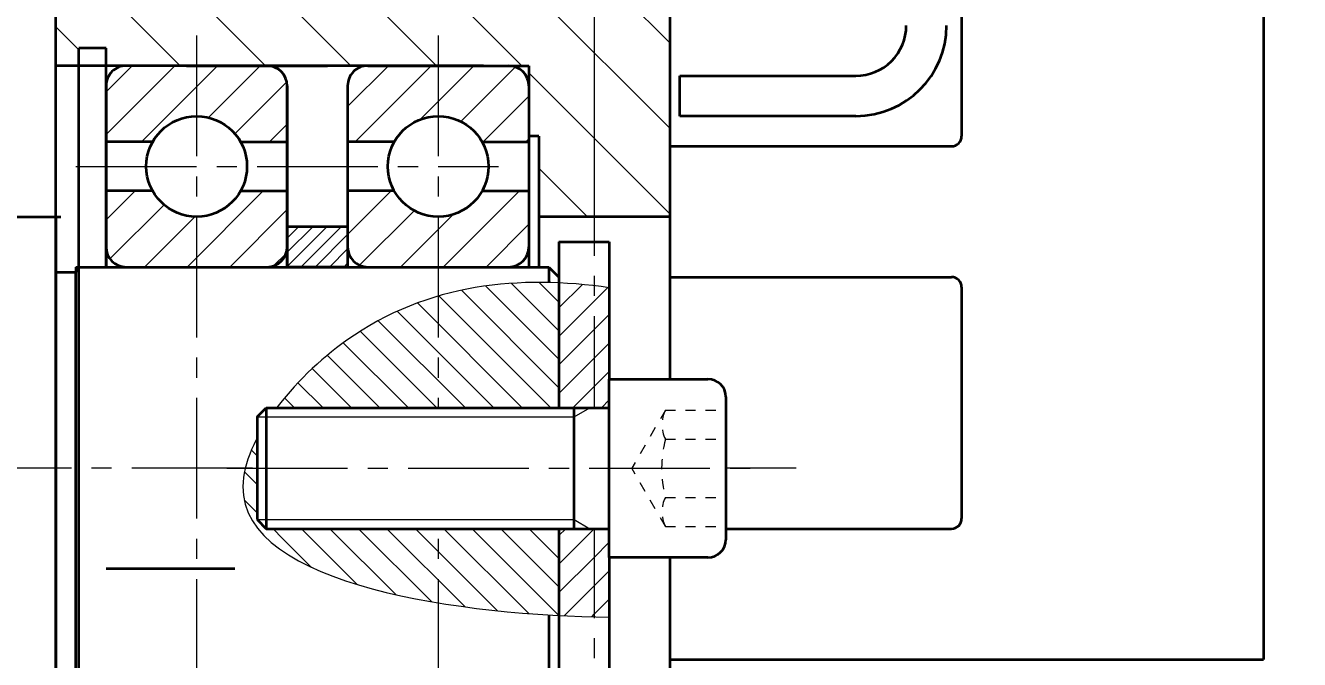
# Model space of a CAD drawing. Header units: millimetres. Extents: x -17820 to 17820, y -12600 to 12600.
# Drawn here: x 8695 to 8821.6, y 5748.9 to 5811.9 of the extents above; entities that cross this region are included whole.
import ezdxf

# ---------------------------------------------------------------- set-up
doc = ezdxf.new("R2010")
doc.units = ezdxf.units.MM
doc.linetypes.add('点画线', pattern=[18, 12, -2, 2, -2])
doc.linetypes.add('虚线', pattern=[2, 1, -1])
doc.layers.get('0').update_dxf_attribs({"lineweight": 35})
for name, color, linetype, lineweight in [('EB0_1_1_1_1_1_1_1_1_1_1_1_1_1_1_1_1_1_1_1_1_1_1_1_1_1_1_1_1_1_1_1_1', 7, 'Continuous', 35), ('中心线层', 1, '点画线', 18), ('剖面线层', 4, 'Continuous', 18), ('尺寸线层', 3, 'Continuous', 18), ('细实线层', 2, 'Continuous', 18), ('虚线层', 6, '虚线', 18)]:
    doc.layers.add(name, color=color, linetype=linetype, lineweight=lineweight)
doc.styles.add('机械', font='isocp', dxfattribs={"width": 0.667, "bigfont": 'gbcbig.shx'})
doc.dimstyles.new('标准', dxfattribs={"dimscale": 60, "dimtxt": 4, "dimasz": 3, "dimexe": 1, "dimexo": 0, "dimgap": 0.76128, "dimtad": 1, "dimdec": 1, "dimdsep": 46, "dimtxsty": '机械', "dimblk": '_CAXARROW', "dimcen": 0, "dimdle": 4, "dimclrt": 2, "dimaunit": 1, "dimazin": 2, "dimtfac": 0.707107, "dimtdec": 3, "dimtmove": 0, "dimatfit": 3, "dimfxl": 0, "dimfrac": 2, "dimtolj": 1, "dimlwd": 18, "dimarcsym": 0})
pattern_1 = [(225, (0, 0), (2.121320343559642, -2.121320343559643), [])]
pattern_2 = [(225, (0, 0), (1.414213562373095, -1.414213562373095), [])]

# ---------------------------------------------------------------- blocks, each defined once
blk = doc.blocks.new('*X80')
at = {"layer": 'EB0_1_1_1_1_1_1_1_1_1_1_1_1_1_1_1_1_1_1_1_1_1_1_1_1_1_1_1_1_1_1_1_1'}
for p, q in [((0, -8.864999999997963), (0, 8.8650000000016)), ((0, 8.8650000000016), (9.796999999998661, 8.8650000000016)), ((11.56999999999971, 7.092000000000553), (11.56999999999971, -7.092000000000553)), ((-35, 5.099999999998545), (-34.09999999999854, 6)), ((-35, 5.099999999998545), (-35, -5.099999999998545)), ((-34.09999999999854, 6), (-34.09999999999854, -6)), ((-34.09999999999854, 6), (0, 6)), ((-3.5, -6), (-3.5, 6)), ((-35, -5.099999999998545), (-34.09999999999854, -6)), ((-34.09999999999854, -6), (0, -6)), ((9.796999999998661, -8.864999999997963), (0, -8.864999999997963))]:
    blk.add_line(p, q, dxfattribs=at)
for centre, start, end in [((9.796999999998661, 7.092000000000553), 2.870212910514172e-14, 90), ((9.796999999998661, -7.092000000000553), 270, 359.9999999999999)]:
    blk.add_arc(centre, 1.773, start, end, dxfattribs=at)
at = {"layer": '中心线层'}
blk.add_line((-38, 0), (14.56999999999971, 0), dxfattribs=at)
at = {"layer": '细实线层'}
for p, q in [((-35, 5.099999999998545), (-3.5, 5.099999999998545)), ((-3.5, 5.099999999998545), (-1.941154273190477, 6)), ((-35, -5.099999999998545), (-3.5, -5.099999999998545)), ((-3.5, -5.099999999998545), (-1.941154273190477, -6))]:
    blk.add_line(p, q, dxfattribs=at)
at = {"layer": '虚线层'}
for p, q in [((5.569999999999709, 5.773502691896283), (2.236666666671226, 0)), ((5.569999999999709, 5.773502691896283), (11.56999999999971, 5.773502691896283)), ((5.569999999999709, 2.886751345948142), (11.56999999999971, 2.886751345948142)), ((5.569999999999709, -5.773502691896283), (2.236666666671226, 0)), ((5.569999999999709, -2.886751345948142), (11.56999999999971, -2.886751345948142)), ((5.569999999999709, -5.773502691896283), (11.56999999999971, -5.773502691896283))]:
    blk.add_line(p, q, dxfattribs=at)
for centre, radius, start, end in [((8.45675134594785, 4.330127018922212), 3.227486121839517, 153.4349488229871, 206.5650511771427), ((16.5368783648737, 0), 11.3404477161704, 165.2528668570115, 194.7471331433173), ((8.45675134594785, -4.330127018922212), 3.227486121839516, 153.4349488229871, 206.565051177143)]:
    blk.add_arc(centre, radius, start, end, dxfattribs=at)
blk = doc.blocks.new('*X186')
at = {"layer": '尺寸线层', "linetype": 'Continuous', "lineweight": 18}
for points in [[(11014.34105479418, 9122.91767302043), (10991.84105479418, 8942.91767302043), (11036.84105479418, 8942.91767302043)], [(11014.34105479418, 4347.917695473267), (10991.84105479418, 4527.917695473267), (11036.84105479418, 4527.917695473267)]]:
    blk.add_hatch(color=0, dxfattribs=at).paths.add_polyline_path(points, flags=0)
at = {"layer": '尺寸线层', "color": 0, "linetype": 'Continuous'}
for p, q in [((6587.044888056611, 9122.91767302043), (11074.34105479418, 9122.91767302043)), ((8682.044793050241, 4347.917695473267), (11074.34105479418, 4347.917695473267))]:
    blk.add_line(p, q, dxfattribs=at)
at = {"layer": '尺寸线层', "color": 0, "linetype": 'Continuous', "lineweight": 18}
blk.add_line((11014.34105479418, 4347.917695473267), (11014.34105479418, 9122.91767302043), dxfattribs=at)
at = {"layer": '尺寸线层', "color": 2, "insert": (10848.66425479418, 6735.417684746849), "char_height": 240, "width": 919.3165714285715, "attachment_point": 5, "rotation": 90, "line_spacing_factor": 0.9398120375924814, "style": '机械'}
blk.add_mtext('\\T1.1;4775', dxfattribs=at)
blk = doc.blocks.new('_CAXARROW')
blk.add_hatch(color=2).paths.add_polyline_path([(0, 0), (-1, 0.125), (-1, -0.125)], flags=0)
blk = doc.blocks.new('*X192')
at = {"layer": '尺寸线层', "linetype": 'Continuous', "lineweight": 18}
for points in [[(9897.943461583862, 6527.917702625432), (9875.443461583862, 6347.917702625432), (9920.443461583862, 6347.917702625432)], [(9897.943461583862, 4347.917695473281), (9875.443461583862, 4527.917695473281), (9920.443461583862, 4527.917695473281)]]:
    blk.add_hatch(color=0, dxfattribs=at).paths.add_polyline_path(points, flags=0)
at = {"layer": '尺寸线层', "color": 0, "linetype": 'Continuous'}
for p, q in [((8256.219129515623, 6527.917702625432), (9957.943461583862, 6527.917702625432)), ((8157.044769208413, 4347.917695473281), (9957.943461583862, 4347.917695473281))]:
    blk.add_line(p, q, dxfattribs=at)
at = {"layer": '尺寸线层', "color": 0, "linetype": 'Continuous', "lineweight": 18}
blk.add_line((9897.943461583862, 4347.917695473281), (9897.943461583862, 6527.917702625432), dxfattribs=at)
at = {"layer": '尺寸线层', "color": 2, "insert": (9732.266661583863, 5437.917699549356), "char_height": 240, "width": 873.5794285714292, "attachment_point": 5, "rotation": 90, "line_spacing_factor": 0.9398120375924814, "style": '机械'}
blk.add_mtext('\\T1.1;2180', dxfattribs=at)
blk = doc.blocks.new('*X203')
at = {"layer": '尺寸线层', "linetype": 'Continuous', "lineweight": 18}
for points in [[(6075.544911341531, 9740.274669552007), (6255.544911341531, 9717.774669552007), (6255.544911341531, 9762.774669552007)], [(9180.544878123146, 9740.274669552007), (9000.544878123146, 9717.774669552007), (9000.544878123146, 9762.774669552007)]]:
    blk.add_hatch(color=0, dxfattribs=at).paths.add_polyline_path(points, flags=0)
at = {"layer": '尺寸线层', "color": 0, "linetype": 'Continuous'}
for p, q in [((6075.544911341531, 5567.917650173547), (6075.544911341531, 9800.274669552007)), ((9180.544878123146, 6254.417626093274), (9180.544878123146, 9800.274669552007))]:
    blk.add_line(p, q, dxfattribs=at)
at = {"layer": '尺寸线层', "color": 0, "linetype": 'Continuous', "lineweight": 18}
blk.add_line((9180.544878123146, 9740.274669552007), (6075.544911341531, 9740.274669552007), dxfattribs=at)
at = {"layer": '尺寸线层', "color": 2, "insert": (7628.044894232342, 9905.951469552005), "char_height": 240, "width": 827.842285714285, "attachment_point": 5, "line_spacing_factor": 0.9398120375924814, "style": '机械'}
blk.add_mtext('\\T1.1;3105', dxfattribs=at)

msp = doc.modelspace()

# ---------------------------------------------------------------- hatches: boundary and pattern name
at = {"layer": '剖面线层', "linetype": 'Continuous', "lineweight": 18}
h = msp.add_hatch(dxfattribs=at)
h.set_pattern_fill('无图案', color=256, scale=6, angle=135, style=0, pattern_type=0)
h.set_pattern_definition([(135, (0, 0), (-4.242640687119286, -4.242640687119285), [])])
edge = h.paths.add_edge_path(flags=0)
edge.add_line((8744.044900534485, 5715.917675207499), (8751.544900534485, 5715.917675207499))
edge.add_line((8744.044900534485, 5722.917675207499), (8744.044900534485, 5715.917675207499))
edge.add_line((8698.044900534485, 5722.917675207499), (8744.044900534485, 5722.917675207499))
edge.add_line((8698.044900534485, 5727.917675207499), (8698.044900534485, 5722.917675207499))
edge.add_line((8700.344900534488, 5727.917675207499), (8698.044900534485, 5727.917675207499))
edge.add_line((8700.344900534488, 5726.167675207499), (8700.344900534488, 5727.917675207499))
edge.add_line((8703.044900534485, 5726.167675207499), (8700.344900534488, 5726.167675207499))
edge.add_line((8703.044900534485, 5727.917675207499), (8703.044900534485, 5726.167675207499))
edge.add_line((8705.044900534485, 5727.917675207499), (8703.044900534485, 5727.917675207499))
edge.add_line((8712.044900534485, 5727.917675207499), (8705.044900534485, 5727.917675207499))
edge.add_line((8719.044900534922, 5727.917675207499), (8712.044900534485, 5727.917675207499))
edge.add_line((8729.044900534485, 5727.917675207499), (8719.044900534922, 5727.917675207499))
edge.add_line((8736.044900534485, 5727.917675207499), (8729.044900534485, 5727.917675207499))
edge.add_line((8743.044900534922, 5727.917675207499), (8736.044900534485, 5727.917675207499))
edge.add_line((8745.044900534485, 5727.917675207499), (8743.044900534922, 5727.917675207499))
edge.add_line((8745.044900534485, 5729.917675207052), (8745.044900534485, 5727.917675207499))
edge.add_line((8745.044900534485, 5734.917675207499), (8745.044900534485, 5729.917675207052))
edge.add_line((8746.044900534485, 5734.917675207499), (8745.044900534485, 5734.917675207499))
edge.add_line((8746.044900534485, 5742.917675207499), (8746.044900534485, 5734.917675207499))
edge.add_line((8751.544900534485, 5742.917675207499), (8746.044900534485, 5742.917675207499))
edge.add_line((8751.544900534485, 5715.917675207499), (8751.544900534485, 5742.917675207499))
edge.add_line((8751.544900534485, 5715.917675207499), (8759.044900534485, 5715.917675207499))
edge.add_line((8751.544900534485, 5742.917675207499), (8751.544900534485, 5715.917675207499))
edge.add_line((8759.044900534485, 5742.917675207499), (8751.544900534485, 5742.917675207499))
edge.add_line((8759.044900534485, 5715.917675207499), (8759.044900534485, 5742.917675207499))
edge = h.paths.add_edge_path(flags=0)
edge.add_line((8746.044900534485, 5792.917675207499), (8751.544900534485, 5792.917675207499))
edge.add_line((8746.044900534485, 5800.917675207499), (8746.044900534485, 5792.917675207499))
edge.add_line((8745.044900534485, 5800.917675207499), (8746.044900534485, 5800.917675207499))
edge.add_line((8745.044900534485, 5805.917675207648), (8745.044900534485, 5800.917675207499))
edge.add_line((8745.044900534485, 5807.917675207499), (8745.044900534485, 5805.917675207648))
edge.add_line((8743.04490053463, 5807.917675207499), (8745.044900534485, 5807.917675207499))
edge.add_line((8736.044900534485, 5807.917675207499), (8743.04490053463, 5807.917675207499))
edge.add_line((8729.044900534776, 5807.917675207499), (8736.044900534485, 5807.917675207499))
edge.add_line((8719.04490053463, 5807.917675207499), (8729.044900534776, 5807.917675207499))
edge.add_line((8712.044900534485, 5807.917675207499), (8719.04490053463, 5807.917675207499))
edge.add_line((8705.044900534776, 5807.917675207499), (8712.044900534485, 5807.917675207499))
edge.add_line((8703.044900534485, 5807.917675207499), (8705.044900534776, 5807.917675207499))
edge.add_line((8703.044900534485, 5809.667675207499), (8703.044900534485, 5807.917675207499))
edge.add_line((8700.344900534488, 5809.667675207499), (8703.044900534485, 5809.667675207499))
edge.add_line((8700.344900534488, 5807.917675207499), (8700.344900534488, 5809.667675207499))
edge.add_line((8698.044900534485, 5807.917675207499), (8700.344900534488, 5807.917675207499))
edge.add_line((8698.044900534485, 5812.917675207499), (8698.044900534485, 5807.917675207499))
edge.add_line((8744.044900534485, 5812.917675207499), (8698.044900534485, 5812.917675207499))
edge.add_line((8744.044900534485, 5819.917675207499), (8744.044900534485, 5812.917675207499))
edge.add_line((8751.544900534485, 5819.917675207499), (8744.044900534485, 5819.917675207499))
edge.add_line((8751.544900534485, 5810.55303774452), (8751.544900534485, 5819.917675207499))
edge.add_line((8751.544900534485, 5792.917675207499), (8751.544900534485, 5810.55303774452))
edge.add_line((8751.544900534485, 5792.917675207499), (8759.044900534485, 5792.917675207499))
edge.add_line((8751.544900534485, 5819.917675207499), (8751.544900534485, 5792.917675207499))
edge.add_line((8759.044900534485, 5819.917675207499), (8751.544900534485, 5819.917675207499))
edge.add_line((8759.044900534485, 5792.917675207499), (8759.044900534485, 5819.917675207499))
h = msp.add_hatch(dxfattribs=at)
h.set_pattern_fill('无图案', color=256, scale=3, angle=225, style=0, pattern_type=0)
h.set_pattern_definition(pattern_1)
edge = h.paths.add_edge_path(flags=0)
edge.add_line((8705.044900534675, 5787.917675207499), (8712.044900534485, 5787.917675207499))
edge.add_arc((8705.044900534676, 5789.917675207697), 2.00000000019827, 180.0000000000521, 269.9999999999479)
edge.add_line((8703.044900534485, 5795.475226552967), (8703.044900534485, 5789.917675207696))
edge.add_line((8707.682052316872, 5795.475226552967), (8703.044900534485, 5795.475226552967))
edge.add_arc((8712.044900534485, 5797.917675207497), 5.000000000000135, 209.2413642197234, 270)
edge.add_line((8712.044900534485, 5787.917675207499), (8712.044900534485, 5792.917675207499))
edge.add_arc((8719.044900534585, 5789.917675207402), 1.999999999902684, 269.9999999996352, 359.9999999922096)
edge.add_line((8712.044900534485, 5787.917675207499), (8719.044900534587, 5787.917675207499))
edge.add_line((8712.044900534485, 5792.917675207499), (8712.044900534485, 5787.917675207499))
edge.add_arc((8712.044900534484, 5797.917675207501), 5.000000000002728, 269.9999999998124, 330.7586357667)
edge.add_line((8721.044900534485, 5795.475226552967), (8716.407748752099, 5795.475226552967))
edge.add_line((8721.044900534485, 5789.917675207401), (8721.044900534485, 5795.475226552967))
edge = h.paths.add_edge_path(flags=0)
edge.add_arc((8712.044900534484, 5797.9176752075), 5, 89.99999999997915, 150.7586357800144)
edge.add_line((8703.044900534485, 5800.360123862031), (8707.682052316872, 5800.360123862031))
edge.add_line((8703.044900534485, 5805.917675207201), (8703.044900534485, 5800.360123862031))
edge.add_arc((8705.044900534773, 5805.917675207202), 2.000000000297405, 89.99999999994789, 180.0000000000261)
edge.add_line((8712.044900534485, 5807.917675207499), (8705.044900534776, 5807.917675207499))
edge.add_line((8712.044900534485, 5802.917675207499), (8712.044900534485, 5807.917675207499))
edge.add_line((8716.407748752099, 5800.360123862031), (8721.044900534485, 5800.360123862031))
edge.add_arc((8712.044900534487, 5797.917675207503), 4.999999999996455, 29.24136421952003, 90.00000000002085)
edge.add_line((8712.044900534485, 5807.917675207499), (8712.044900534485, 5802.917675207499))
edge.add_line((8719.04490053463, 5807.917675207499), (8712.044900534485, 5807.917675207499))
edge.add_arc((8719.044900534629, 5805.917675207647), 1.999999999849024, 2.605510395251598e-11, 89.99999999994789)
edge.add_line((8721.044900534485, 5800.360123862031), (8721.044900534485, 5805.917675207648))
h = msp.add_hatch(dxfattribs=at)
h.set_pattern_fill('无图案', color=256, scale=3, angle=225, style=0, pattern_type=0)
h.set_pattern_definition(pattern_1)
edge = h.paths.add_edge_path(flags=0)
edge.add_line((8729.044900534675, 5787.917675207499), (8736.044900534485, 5787.917675207499))
edge.add_arc((8729.044900534676, 5789.917675207696), 2.00000000019827, 180.0000000000521, 269.9999999999479)
edge.add_line((8727.044900534485, 5795.475226552967), (8727.044900534485, 5789.917675207696))
edge.add_line((8731.682052316872, 5795.475226552967), (8727.044900534485, 5795.475226552967))
edge.add_arc((8736.044900534487, 5797.9176752075), 5.000000000001851, 209.2413642195451, 269.9999999999791)
edge.add_line((8736.044900534485, 5787.917675207499), (8736.044900534485, 5792.917675207499))
edge.add_arc((8743.044900534587, 5789.917675207403), 1.999999999903594, 269.9999999998437, 359.9999999965607)
edge.add_line((8736.044900534485, 5787.917675207499), (8743.044900534587, 5787.917675207499))
edge.add_line((8736.044900534485, 5792.917675207499), (8736.044900534485, 5787.917675207499))
edge.add_arc((8736.044900534484, 5797.917675207502), 5.000000000002728, 269.9999999998124, 330.7586357667)
edge.add_line((8745.044900534485, 5795.475226552967), (8740.407748752099, 5795.475226552967))
edge.add_line((8745.044900534485, 5789.917675207401), (8745.044900534485, 5795.475226552967))
edge = h.paths.add_edge_path(flags=0)
edge.add_arc((8736.044900534485, 5797.917675207498), 5.000000000001819, 90, 150.7586357802585)
edge.add_line((8727.044900534485, 5800.360123862031), (8731.682052316872, 5800.360123862031))
edge.add_line((8727.044900534485, 5805.917675207201), (8727.044900534485, 5800.360123862031))
edge.add_arc((8729.044900534778, 5805.917675207199), 2.000000000300133, 90.00000000005211, 180.0000000032829)
edge.add_line((8736.044900534485, 5807.917675207499), (8729.044900534776, 5807.917675207499))
edge.add_line((8736.044900534485, 5802.917675207499), (8736.044900534485, 5807.917675207499))
edge.add_line((8740.407748752099, 5800.360123862031), (8745.044900534485, 5800.360123862031))
edge.add_arc((8736.044900534485, 5797.9176752075), 4.999999999997343, 29.24136421953822, 90)
edge.add_line((8736.044900534485, 5807.917675207499), (8736.044900534485, 5802.917675207499))
edge.add_line((8743.04490053463, 5807.917675207499), (8736.044900534485, 5807.917675207499))
edge.add_arc((8743.044900534629, 5805.917675207647), 1.999999999849024, 2.605510395251598e-11, 89.99999999994789)
edge.add_line((8745.044900534485, 5800.360123862031), (8745.044900534485, 5805.917675207648))
h = msp.add_hatch(dxfattribs=at)
h.set_pattern_fill('无图案', color=256, angle=225, style=0, pattern_type=0)
h.set_pattern_definition([(225, (0, 0), (0.7071067811865475, -0.7071067811865477), [])])
edge = h.paths.add_edge_path(flags=0)
edge.add_line((8721.044900534485, 5743.917675207412), (8727.044900534485, 5743.917675207412))
edge.add_line((8721.044900534485, 5747.917675207412), (8721.044900534485, 5743.917675207412))
edge.add_line((8727.044900534485, 5747.917675207412), (8721.044900534485, 5747.917675207412))
edge.add_line((8727.044900534485, 5743.917675207412), (8727.044900534485, 5747.917675207412))
edge = h.paths.add_edge_path(flags=0)
edge.add_line((8721.044900534485, 5787.917675207412), (8727.044900534485, 5787.917675207412))
edge.add_line((8721.044900534485, 5791.917675207412), (8721.044900534485, 5787.917675207412))
edge.add_line((8727.044900534485, 5791.917675207412), (8721.044900534485, 5791.917675207412))
edge.add_line((8727.044900534485, 5787.917675207412), (8727.044900534485, 5791.917675207412))
h = msp.add_hatch(dxfattribs=at)
h.set_pattern_fill('无图案', color=256, scale=2, angle=315, style=0, pattern_type=0)
h.set_pattern_definition([(315, (0, 0), (1.414213562373095, 1.414213562373095), [])])
edge = h.paths.add_edge_path(flags=0)
edge.add_spline(control_points=[(8747.04490053447, 5753.346609377723), (8747.380225625282, 5753.326509655001), (8747.713657537053, 5753.307917710928), (8748.044900534442, 5753.290792675539)], knot_values=[0, 0, 0, 0, 1.001559357150199, 1.001559357150199, 1.001559357150199, 1.001559357150199], weights=[1, 1, 1, 1], degree=3, periodic=0)
edge.add_spline(control_points=[(8736.044900534485, 5754.551114311012), (8739.688156093704, 5753.945707886148), (8743.473881262398, 5753.560659859416), (8747.04490053447, 5753.346609377723)], knot_values=[0, 0, 0, 0, 11.07071695484612, 11.07071695484612, 11.07071695484612, 11.07071695484612], weights=[1, 1, 1, 1], degree=3, periodic=0)
edge.add_line((8736.044900534485, 5761.917675207499), (8736.044900534485, 5754.551114311023))
edge.add_line((8748.044900534485, 5761.917675207499), (8736.044900534485, 5761.917675207499))
edge.add_line((8748.04490053447, 5753.290792675495), (8748.044900534485, 5761.917675207499))
edge = h.paths.add_edge_path(flags=0)
edge.add_line((8723.94490053448, 5761.917675207499), (8723.044900534485, 5762.817675207501))
edge.add_line((8736.044900534485, 5761.917675207499), (8723.94490053448, 5761.917675207499))
edge.add_line((8736.044900534485, 5754.551114311012), (8736.044900534485, 5761.917675207499))
edge.add_spline(control_points=[(8716.874864287136, 5767.917675207499), (8716.723709181635, 5767.300495600985), (8715.716576292689, 5760.064595169267), (8725.724711456904, 5756.26603896337), (8736.044900534485, 5754.551114311012)], knot_values=[0, 0, 0, 0, 2.167499342344457, 26.09998151895054, 26.09998151895054, 26.09998151895054, 26.09998151895054], weights=[0.9999999999999998, 0.9999999999999998, 0.9999999999999998, 1, 1], degree=3, periodic=0)
edge.add_line((8723.044900534485, 5767.917675207499), (8716.874864287165, 5767.917675207499))
edge.add_line((8723.044900534485, 5762.817675207501), (8723.044900534485, 5767.917675207499))
edge = h.paths.add_edge_path(flags=0)
edge.add_line((8723.94490053448, 5773.917675207499), (8736.044900534485, 5773.917675207499))
edge.add_line((8723.044900534485, 5773.017675207498), (8723.94490053448, 5773.917675207499))
edge.add_line((8723.044900534485, 5767.917675207499), (8723.044900534485, 5773.017675207498))
edge.add_line((8716.874864287136, 5767.917675207499), (8723.044900534485, 5767.917675207499))
edge.add_spline(control_points=[(8736.044900534485, 5785.02837191944), (8732.912136928484, 5784.115199245311), (8724.86587993888, 5780.377626491208), (8717.924669384069, 5772.204121864316), (8716.874864287136, 5767.917675207499)], knot_values=[0, 0, 0, 0, 10.12012039212957, 26.66217072719831, 26.66217072719831, 26.66217072719831, 26.66217072719831], weights=[1, 1, 1, 0.9999999999999999, 0.9999999999999998], degree=3, periodic=0)
edge.add_line((8736.044900534485, 5773.917675207499), (8736.044900534485, 5785.028371919455))
edge.add_line((8736.044900534485, 5773.917675207499), (8748.044900534485, 5773.917675207499))
edge.add_line((8736.044900534485, 5785.02837191944), (8736.044900534485, 5773.917675207499))
edge.add_spline(control_points=[(8747.044900534485, 5786.376415392881), (8743.355886547928, 5786.460320765716), (8739.648358526742, 5786.078747812658), (8736.044900534485, 5785.02837191944)], knot_values=[0, 0, 0, 0, 11.12599280976767, 11.12599280976767, 11.12599280976767, 11.12599280976767], weights=[1, 1, 1, 1], degree=3, periodic=0)
edge.add_spline(control_points=[(8748.044900534485, 5786.342394786908), (8747.711778915138, 5786.357439426402), (8747.378415387342, 5786.368829710586), (8747.044900534485, 5786.376415392881)], knot_values=[0, 0, 0, 0, 1.000599436183826, 1.000599436183826, 1.000599436183826, 1.000599436183826], weights=[1, 1, 1, 1], degree=3, periodic=0)
edge.add_line((8748.044900534485, 5773.917675207499), (8748.044900534485, 5786.342394786868))
h = msp.add_hatch(dxfattribs=at)
h.set_pattern_fill('无图案', color=256, scale=2, angle=225, style=0, pattern_type=0)
h.set_pattern_definition(pattern_2)
edge = h.paths.add_edge_path(flags=0)
edge.add_spline(control_points=[(8748.044900534442, 5753.290792675539), (8749.244986739373, 5753.228749043253), (8750.416341315286, 5753.185960013408), (8751.544900534413, 5753.160482010388)], knot_values=[0, 0, 0, 0, 3.502548035399928, 3.502548035399928, 3.502548035399928, 3.502548035399928], weights=[1, 1, 1, 1], degree=3, periodic=0)
edge.add_line((8748.044900534485, 5761.917675207499), (8748.04490053447, 5753.290792675524))
edge.add_line((8751.544900534485, 5761.917675207499), (8748.044900534485, 5761.917675207499))
edge.add_line((8751.544900534485, 5755.993885583905), (8751.544900534485, 5761.917675207499))
edge.add_line((8751.544900534456, 5753.160482010363), (8751.544900534485, 5755.993885583905))
edge = h.paths.add_edge_path(flags=0)
edge.add_line((8748.044900534485, 5773.917675207499), (8751.544900534485, 5773.917675207499))
edge.add_line((8748.044900534485, 5786.342394786908), (8748.044900534485, 5773.917675207499))
edge.add_spline(control_points=[(8751.544900534485, 5786.05480727048), (8750.383845837656, 5786.191473105907), (8749.215867716848, 5786.289510860744), (8748.044900534485, 5786.342394786908)], knot_values=[0, 0, 0, 0, 3.512554756767119, 3.512554756767119, 3.512554756767119, 3.512554756767119], weights=[1, 1, 1, 1], degree=3, periodic=0)
edge.add_line((8751.544900534485, 5781.36853612144), (8751.544900534485, 5786.054807270443))
edge.add_line((8751.544900534485, 5773.917675207499), (8751.544900534485, 5781.36853612144))
h = msp.add_hatch(dxfattribs=at)
h.set_pattern_fill('无图案', color=256, scale=2, angle=225, style=0, pattern_type=0)
h.set_pattern_definition(pattern_2)
edge = h.paths.add_edge_path(flags=0)
edge.add_spline(control_points=[(8751.544900534413, 5753.160482010388), (8752.054041084572, 5753.148987811189), (8752.554471531112, 5753.141016910976), (8753.044900534485, 5753.136390849518)], knot_values=[0, 0, 0, 0, 1.500204231438057, 1.500204231438057, 1.500204231438057, 1.500204231438057], weights=[1, 1, 1, 1], degree=3, periodic=0)
edge.add_line((8751.544900534485, 5761.917675207499), (8751.544900534442, 5753.160482010363))
edge.add_line((8753.044900534485, 5761.917675207499), (8751.544900534485, 5761.917675207499))
edge.add_line((8753.044900534485, 5757.525370362087), (8753.044900534485, 5761.917675207499))
edge.add_line((8753.044900534485, 5753.136390849529), (8753.044900534485, 5757.525370362087))
edge = h.paths.add_edge_path(flags=0)
edge.add_line((8753.044900534485, 5773.917675207499), (8753.044900534485, 5778.309980052912))
edge.add_line((8751.544900534485, 5773.917675207499), (8753.044900534485, 5773.917675207499))
edge.add_line((8751.544900534485, 5786.05480727048), (8751.544900534485, 5773.917675207499))
edge.add_spline(control_points=[(8753.044900534485, 5785.856665699447), (8752.546402927095, 5785.929566307462), (8752.046297308669, 5785.995788682284), (8751.544900534485, 5786.05480727048)], knot_values=[0, 0, 0, 0, 1.51307967385449, 1.51307967385449, 1.51307967385449, 1.51307967385449], weights=[1, 1, 1, 1], degree=3, periodic=0)
edge.add_line((8753.044900534485, 5778.309980052912), (8753.044900534485, 5785.856665699447))

# ---------------------------------------------------------------- linework, layer by layer
at = {"layer": 'EB0_1_1_1_1_1_1_1_1_1_1_1_1_1_1_1_1_1_1_1_1_1_1_1_1_1_1_1_1_1_1_1_1'}
for p, q in [((8818.044900534136, 5898.919716864212), (8818.044900534136, 5748.919716864212)), ((8788.044900534136, 5851.919716864885), (8788.044900534136, 5800.91971686411)), ((8759.04490053418, 5799.919716864212), (8787.044900534383, 5799.919716864212)), ((8759.044900534383, 5786.919716864212), (8787.044900534165, 5786.919716864212)), ((8788.044900534136, 5785.919716864227), (8788.044900534136, 5762.919716864809)), ((8759.044900534383, 5748.919716864212), (8818.044900534136, 5748.919716864212))]:
    msp.add_line(p, q, dxfattribs=at)
at = {"layer": 'EB0_1_1_1_1_1_1_1_1_1_1_1_1_1_1_1_1_1_1_1_1_1_1_1_1_1_1_1_1_1_1_1_1', "linetype": 'Continuous', "lineweight": 35}
for p, q in [((8759.044900534485, 5824.852214445548), (8759.044900534485, 5710.983133098521)), ((8698.044900534485, 5722.917675207459), (8698.044900534485, 5812.917675207499)), ((8700.344900534488, 5726.167675207423), (8700.344900534488, 5809.667675207499)), ((8703.044900534485, 5809.667675207499), (8700.344900534488, 5809.667675207499)), ((8703.044900534485, 5787.917675207499), (8703.044900534485, 5809.667675207499)), ((8740.544900534485, 5807.917675207499), (8698.044900534485, 5807.917675207499)), ((8711.04490053466, 5807.917675207499), (8725.044900534689, 5807.917675207499)), ((8729.04490053466, 5807.917675207499), (8745.044900534485, 5807.917675207499)), ((8745.044900534485, 5807.917675207499), (8745.044900534485, 5800.360123862031)), ((8703.044900534485, 5787.917675207499), (8703.044900534485, 5805.917675207077)), ((8703.044900534485, 5805.917674730131), (8703.044900534485, 5787.917675207499)), ((8721.044900534485, 5787.917675207499), (8721.044900534485, 5805.917675207077)), ((8721.044900534485, 5805.917675207586), (8721.044900534485, 5787.917675207499)), ((8727.044900534485, 5805.917675207201), (8727.044900534485, 5787.917675207499)), ((8745.044900534485, 5805.917675207586), (8745.044900534485, 5787.917675207499)), ((8760.044900534485, 5802.919716864183), (8760.044900534485, 5806.919716864161)), ((8760.044900534485, 5806.919716864161), (8777.544900534791, 5806.919716864194)), ((8777.54490053386, 5802.919716864212), (8760.044900534485, 5802.919716864212)), ((8746.044900534485, 5800.917675207499), (8745.044900534485, 5800.917675207499)), ((8746.044900534485, 5800.917675207514), (8746.044900534485, 5787.917675207499)), ((8707.682052316872, 5800.360123862031), (8703.044900534485, 5800.360123862031)), ((8716.407748752099, 5800.360123862031), (8721.044900534485, 5800.360123862031)), ((8731.682052316872, 5800.360123862031), (8727.044900534485, 5800.360123862031)), ((8740.407748752099, 5800.360123862031), (8745.044900534485, 5800.360123862031)), ((8745.044900534485, 5797.917675207499), (8745.044900534485, 5787.917675207499)), ((8707.682052316872, 5795.475226552967), (8703.044900534485, 5795.475226552967)), ((8716.407748752099, 5795.475226552967), (8721.044900534485, 5795.475226552967)), ((8731.682052316872, 5795.475226552967), (8727.044900534485, 5795.475226552967)), ((8740.407748752099, 5795.475226552967), (8745.044900534485, 5795.475226552967)), ((8759.044900534485, 5792.917675207499), (8746.044900534485, 5792.917675207499)), ((8727.044900534485, 5791.917675207412), (8721.044900534485, 5791.917675207412)), ((8721.044900534485, 5791.917675207412), (8721.044900534485, 5787.917675207499)), ((8727.044900534485, 5791.917675207412), (8727.044900534485, 5787.917675207499)), ((8748.044900534485, 5790.417675207499), (8753.044900534485, 5790.417675207499)), ((8705.044900534602, 5787.917675207499), (8719.044900534544, 5787.917675207499)), ((8727.044900534485, 5787.917675207412), (8721.044900534485, 5787.917675207412)), ((8729.044900534602, 5787.917675207499), (8743.044900534544, 5787.917675207499))]:
    msp.add_line(p, q, dxfattribs=at)
at = {"layer": 'EB0_1_1_1_1_1_1_1_1_1_1_1_1_1_1_1_1_1_1_1_1_1_1_1_1_1_1_1_1_1_1_1_1', "color": 7, "linetype": 'Continuous', "lineweight": 35}
for p, q in [((8659.544900534485, 5792.917675207499), (8698.544900534485, 5792.917675207499)), ((8698.044900534485, 5792.917675207499), (8698.044900534485, 5742.917675207499)), ((8748.044900534485, 5790.417675207517), (8748.044900534485, 5745.417675207499)), ((8753.044900534485, 5790.417675207517), (8753.044900534485, 5745.417675207499)), ((8698.044900534485, 5787.417675207499), (8700.044900534485, 5787.417675207499)), ((8700.044900534485, 5787.917675207499), (8747.044900534485, 5787.917675207499)), ((8700.044900534485, 5787.917675207499), (8700.044900534485, 5787.417675207499)), ((8700.044900534485, 5747.917675207499), (8700.044900534485, 5787.417675207499)), ((8747.044900534485, 5787.917675207499), (8748.044900534485, 5786.917675207499)), ((8747.044900534485, 5787.917675207481), (8747.044900534485, 5786.376415392881)), ((8747.044900534485, 5753.34660937772), (8747.044900534485, 5747.917675207499))]:
    msp.add_line(p, q, dxfattribs=at)
at = {"layer": 'EB0_1_1_1_1_1_1_1_1_1_1_1_1_1_1_1_1_1_1_1_1_1_1_1_1_1_1_1_1_1_1_1_1', "linetype": 'Continuous', "lineweight": 35}
for centre in [(8712.044900534485, 5797.917675207499), (8736.044900534485, 5797.917675207499)]:
    msp.add_circle(centre, 5, dxfattribs=at)
for centre, radius, start, end in [((8777.544900534704, 5811.919716863976), 4.999999999778083, 270.0000000010422, 6.774327027443441e-08), ((8777.544900534034, 5811.919716864656), 9.000000000442014, 269.9999999989578, 359.9999999322567), ((8705.044900534776, 5805.917675207201), 2.000000000298314, 90.00000000270974, 180.000000206148), ((8719.04490053463, 5805.917675207648), 1.999999999847205, 0, 90), ((8729.044900534776, 5805.917675207201), 2.000000000298314, 90.00000000364771, 180.0000002364761), ((8743.04490053463, 5805.917675207648), 1.999999999847205, 0, 90), ((8705.044900534675, 5789.917675207696), 2.000000000196451, 180, 270), ((8719.044900534587, 5789.917675207401), 1.999999999901775, 269.999999997655, 359.9999998969781), ((8729.044900534675, 5789.917675207696), 2.000000000196451, 180.0000000000261, 270), ((8743.044900534587, 5789.917675207401), 1.999999999901775, 269.9999999983324, 359.999999904951)]:
    msp.add_arc(centre, radius, start, end, dxfattribs=at)
at = {"layer": 'EB0_1_1_1_1_1_1_1_1_1_1_1_1_1_1_1_1_1_1_1_1_1_1_1_1_1_1_1_1_1_1_1_1'}
for centre, radius, start, end in [((8787.04490053431, 5800.919716864038), 0.999999999823558, 270.0000000044815, 2.733180404894851e-07), ((8787.044900534165, 5785.919716864234), 0.9999999999781721, 5.211020790223572e-11, 90), ((8787.044900533714, 5762.919716864634), 1.000000000418368, 270.0000000099009, 6.4715667165299e-07)]:
    msp.add_arc(centre, radius, start, end, dxfattribs=at)
at = {"layer": '中心线层', "linetype": '点画线', "lineweight": 18}
for p, q in [((8751.544900534485, 5865.906124896242), (8751.544900534485, 5790.417675207499)), ((8751.544900534485, 5855.04179466706), (8751.544900534485, 5677.481609109326)), ((8751.544900534485, 5855.04179466706), (8751.544900534485, 5677.481609109326)), ((8712.044900534485, 5810.917675207499), (8712.044900534485, 5724.917675207499)), ((8736.044900534485, 5810.917675207499), (8736.044900534485, 5724.917675207499)), ((8700.044900534485, 5797.917675207499), (8724.044900534485, 5797.917675207499)), ((8718.044900534485, 5797.917675207499), (8742.044900534485, 5797.917675207499)), ((8771.60095758483, 5767.917675207499), (8690.926431411062, 5767.917675207499))]:
    msp.add_line(p, q, dxfattribs=at)
at = {"layer": '中心线层', "linetype": 'Continuous', "lineweight": 35}
msp.add_line((8715.844342691373, 5757.917675207499), (8703.044900534485, 5757.917675207499), dxfattribs=at)
at = {"layer": '细实线层', "color": 7, "linetype": 'Continuous', "lineweight": 18}
msp.add_open_spline([(8753.044900534485, 5785.856665699447), (8744.273442089281, 5787.13940937638), (8728.763972750428, 5785.826084045176), (8706.161557081126, 5757.518038358015), (8738.920436555054, 5753.269622444647), (8753.044900534485, 5753.136390849518)], degree=3, knots=[0, 0, 0, 0, 21522.55506941289, 36011.64861712953, 67432.28174075636, 67432.28174075636, 67432.28174075636, 67432.28174075636], dxfattribs=at)

# ---------------------------------------------------------------- next in the draw order: wipeouts: each hides what was drawn before it
at = {"linetype": 'Continuous', "lineweight": 35}
msp.add_wipeout([(8718.044900534484, 5767.917675207499), (8718.044900534484, 5762.8176752075005), (8718.044900534484, 5762.8176752075005), (8718.944900534485, 5761.917675207499), (8718.944900534485, 5761.917675207499), (8749.544900534484, 5761.917675207499), (8749.544900534484, 5761.917675207499), (8751.103746261293, 5761.917675207499), (8751.103746261293, 5761.917675207499), (8753.044900534485, 5761.917675207499), (8753.044900534485, 5761.917675207499), (8753.044900534485, 5759.052675207501), (8753.044900534485, 5759.052675207501), (8762.841900534484, 5759.052675207501), (8762.841900534484, 5759.052675207499), (8762.934692184901, 5759.055105042378), (8763.027229499856, 5759.06238788701), (8763.119258841, 5759.074503779623), (8763.210527962303, 5759.091419511397), (8763.300786701451, 5759.113088717488), (8763.389787665508, 5759.139452004107), (8763.477286909027, 5759.170437111319), (8763.563044602657, 5759.205959111098), (8763.646825690521, 5759.245920640113), (8763.728400534483, 5759.290212166588), (8763.807545543566, 5759.3387122905315), (8763.884043786797, 5759.391288076472), (8763.957685587813, 5759.447795417836), (8764.02826909956, 5759.508079431927), (8764.095600857529, 5759.571974884455), (8764.159496310056, 5759.639306642424), (8764.219780324147, 5759.709890154167), (8764.276287665509, 5759.783531955184), (8764.328863451452, 5759.860030198417), (8764.377363575391, 5759.939175207498), (8764.421655101869, 5760.020750051461), (8764.461616630884, 5760.104531139325), (8764.497138630664, 5760.190288832955), (8764.528123737875, 5760.277788076472), (8764.554487024492, 5760.366789040531), (8764.576156230585, 5760.457047779679), (8764.59307196236, 5760.548316900982), (8764.605187854972, 5760.640346242125), (8764.612470699603, 5760.73288355708), (8764.614900534483, 5760.8256752074985), (8764.614900534483, 5760.8256752074985), (8764.614900534483, 5762.144172515603), (8764.614900534483, 5762.144172515603), (8764.614900534483, 5765.030923861551), (8764.614900534483, 5765.030923861551), (8764.614900534483, 5767.917675207499), (8764.614900534483, 5767.917675207499), (8764.614900534483, 5770.804426553447), (8764.614900534483, 5770.804426553447), (8764.614900534483, 5773.691177899395), (8764.614900534483, 5773.691177899395), (8764.614900534483, 5775.0096752075), (8764.614900534483, 5775.0096752075), (8764.612470699603, 5775.102466857918), (8764.605187854972, 5775.195004172873), (8764.59307196236, 5775.287033514016), (8764.576156230585, 5775.378302635319), (8764.554487024492, 5775.468561374467), (8764.528123737875, 5775.557562338527), (8764.497138630664, 5775.645061582043), (8764.461616630884, 5775.730819275673), (8764.421655101869, 5775.8146003635375), (8764.377363575391, 5775.896175207499), (8764.328863451452, 5775.975320216581), (8764.276287665509, 5776.051818459814), (8764.219780324147, 5776.1254602608315), (8764.159496310056, 5776.196043772574), (8764.095600857529, 5776.263375530543), (8764.02826909956, 5776.327270983071), (8763.957685587813, 5776.387554997163), (8763.884043786797, 5776.444062338526), (8763.807545543566, 5776.496638124467), (8763.728400534483, 5776.54513824841), (8763.646825690521, 5776.5894297748855), (8763.563044602657, 5776.6293913039), (8763.477286909027, 5776.664913303679), (8763.389787665508, 5776.6958984108915), (8763.300786701451, 5776.7222616975105), (8763.210527962303, 5776.743930903601), (8763.119258841, 5776.760846635375), (8763.027229499856, 5776.772962527988), (8762.934692184901, 5776.78024537262), (8762.841900534484, 5776.7826752075), (8762.841900534484, 5776.782675207501), (8753.044900534485, 5776.782675207501), (8753.044900534485, 5776.782675207501), (8753.044900534485, 5773.917675207499), (8753.044900534485, 5773.917675207499), (8751.103746261293, 5773.917675207499), (8751.103746261293, 5773.917675207499), (8749.544900534484, 5773.917675207499), (8749.544900534484, 5773.917675207499), (8718.944900534485, 5773.917675207499), (8718.944900534485, 5773.917675207499), (8718.044900534484, 5773.017675207498), (8718.044900534484, 5773.017675207498)], dxfattribs=at).dxf.layer = 'EB0_1_1_1_1_1_1_1_1_1_1_1_1_1_1_1_1_1_1_1_1_1_1_1_1_1_1_1_1_1_1_1_1'

# ---------------------------------------------------------------- next in the draw order: linework, layer by layer
at = {"layer": 'EB0_1_1_1_1_1_1_1_1_1_1_1_1_1_1_1_1_1_1_1_1_1_1_1_1_1_1_1_1_1_1_1_1'}
msp.add_line((8764.614900534478, 5761.919716864212), (8787.044900533889, 5761.919716864212), dxfattribs=at)

# ---------------------------------------------------------------- next in the draw order: block references
at = {"layer": 'EB0_1_1_1_1_1_1_1_1_1_1_1_1_1_1_1_1_1_1_1_1_1_1_1_1_1_1_1_1_1_1_1_1', "linetype": 'Continuous', "lineweight": 35}
msp.add_blockref('*X80', (8753.044900534485, 5767.917675207499), dxfattribs=at)

# ---------------------------------------------------------------- next in the draw order: dimensions: what is measured, and where the dimension line sits
at = {"layer": '尺寸线层'}
dim = msp.add_linear_dim(base=(6075.544911341531, 9740.274669552007), p1=(9180.544878123146, 6254.417626093274), p2=(6075.544911341531, 5567.917650173547), dimstyle='标准', override={"dimsah": 1, "dimtfill": 1, "dimtzin": 8}, dxfattribs=at)
dim.commit()
dim.dimension.update_dxf_attribs({"geometry": '*X203', "text_midpoint": (7628.044894732338, 9740.274669552007)})
for base, p1, p2, override, picture, middle in [((11014.34105479418, 9122.91767302043), (8682.044793050241, 4347.917695473267), (6587.044888056611, 9122.91767302043), {"dimsah": 1, "dimtfac": 1, "dimtfill": 1, "dimtzin": 8}, '*X186', (11014.34105479418, 6735.417684246849)), ((9897.943461583862, 6527.917702625432), (8157.044769208413, 4347.917695473281), (8256.219129515623, 6527.917702625432), {"dimsah": 1, "dimtfill": 1, "dimtzin": 8}, '*X192', (9897.943461583862, 5437.917699049356))]:
    dim = msp.add_linear_dim(base=base, p1=p1, p2=p2, angle=90, dimstyle='标准', override=override, dxfattribs=at)
    dim.commit()
    dim.dimension.update_dxf_attribs({"geometry": picture, "text_midpoint": middle})

doc.saveas('drawing.dxf')
